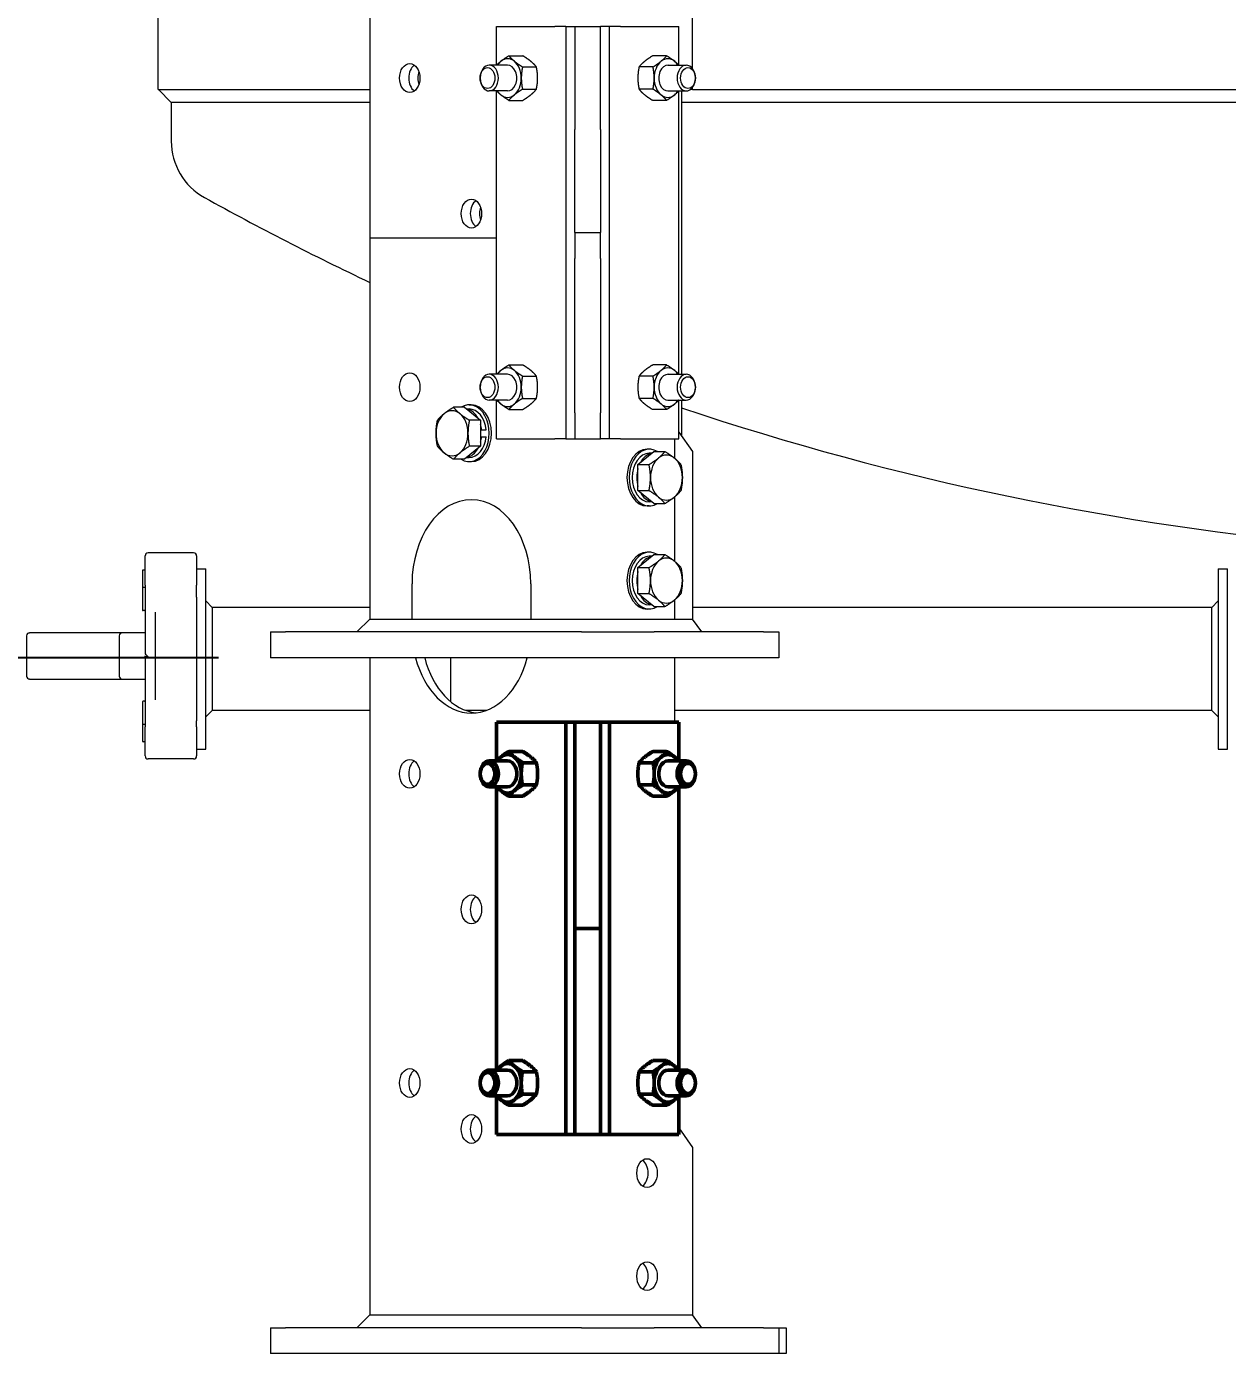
# Model space of a CAD drawing. Header units: inches. Extents: x 20 to 536, y 8 to 344.
# Drawn here: x 396.95 to 420.25, y 47.6 to 73.35 of the extents above; entities that cross this region are included whole.
import ezdxf

# ---------------------------------------------------------------- set-up
doc = ezdxf.new("R2010")
doc.units = ezdxf.units.IN
doc.header["$LTSCALE"] = 16
doc.header["$MEASUREMENT"] = 0
for name, color, linetype, lineweight in [('Dimension (ANSI)', 7, 'Continuous', 25), ('Symbol (ANSI)', 7, 'Continuous', 25), ('Visible (ANSI)', 7, 'Continuous', 50)]:
    doc.layers.add(name, color=color, linetype=linetype, lineweight=lineweight)
doc.styles.add('Standard D-E', font='arial.ttf')
doc.dimstyles.new('in [mm] D-E NeptuneBenson', dxfattribs={"dimscale": 16, "dimtxt": 0.15, "dimasz": 0.098425, "dimexe": 0.125, "dimexo": 0.063, "dimgap": 0.031496, "dimtad": 0, "dimtih": 1, "dimtoh": 1, "dimdec": 4, "dimrnd": 1e-08, "dimzin": 3, "dimdsep": 46, "dimlunit": 5, "dimtxsty": 'Standard D-E', "dimcen": 0.09, "dimdle": 0.393701, "dimclrd": 256, "dimclre": 256, "dimclrt": 256, "dimadec": 1, "dimazin": 1, "dimtfac": 1, "dimtofl": 0, "dimtmove": 0, "dimatfit": 3, "dimfxl": 1, "dimfrac": 1, "dimtolj": 1, "dimtzin": 4, "dimlwd": -1, "dimlwe": -1, "dimarcsym": 0})
doc.dimstyles.new('in [mm] D-E NeptuneBenson$7', dxfattribs={"dimscale": 16, "dimtxt": 0.15, "dimasz": 0.098425, "dimexe": 0.125, "dimexo": 0.063, "dimgap": 0.031496, "dimtad": 0, "dimtih": 1, "dimtoh": 1, "dimdec": 4, "dimrnd": 1e-08, "dimzin": 3, "dimdsep": 46, "dimlunit": 5, "dimtxsty": 'Standard D-E', "dimcen": 0.09, "dimdle": 0.393701, "dimclrd": 256, "dimclre": 256, "dimclrt": 256, "dimadec": 1, "dimazin": 1, "dimtfac": 1, "dimtofl": 0, "dimtmove": 0, "dimatfit": 3, "dimfxl": 1, "dimfrac": 1, "dimtolj": 1, "dimtzin": 4, "dimlwd": -1, "dimlwe": -1, "dimarcsym": 0})

# ---------------------------------------------------------------- blocks, each defined once
blk = doc.blocks.new('*D27')
at = {"layer": 'Defpoints', "color": 0, "transparency": 16777216}
for p in [(360.176, 158.01), (426.681, 158.01), (401.679, 61.1)]:
    blk.add_point(p, dxfattribs=at)
at = {"layer": 'Dimension (ANSI)', "transparency": 16777216}
for p, q in [((425.673, 158.01), (358.176, 158.01)), ((360.176, 156.436), (360.176, 124.588)), ((360.176, 62.675), (360.176, 107.179)), ((400.671, 61.1), (358.176, 61.1))]:
    blk.add_line(p, q, dxfattribs=at)
for points in [[(359.914, 156.436), (360.439, 156.436), (360.176, 158.01)], [(359.914, 62.675), (360.439, 62.675), (360.176, 61.1)]]:
    blk.add_solid(points, dxfattribs=at)
at = {"layer": 'Dimension (ANSI)', "transparency": 16777216, "char_height": 2.4, "attachment_point": 5, "style": 'Standard D-E'}
for s, insert in [('\\A1; \\fArial|b0|i0;\\H2.4000;96{\\H1x;\\S15#16;} in', (360.176, 118.859)), ('\\A1;[2461.5 mm]{\\P\\fArial|b0|i0;\\H2.4000;SHIPPING HEIGHT\\P\\fArial|b0|i0;\\H2.4000;REF.}', (360.176, 110.155))]:
    blk.add_mtext(s, dxfattribs=dict(at, insert=insert))

msp = doc.modelspace()

# ---------------------------------------------------------------- linework, layer by layer
at = {"layer": 'Visible (ANSI)', "linetype": 'Continuous', "lineweight": 18}
for p, q in [((403.60804, 82.75031), (403.60804, 61.85031)), ((409.86726, 72.53375), (409.86726, 82.75031)), ((399.50362, 72.12531), (399.50362, 73.97752)), ((406.06822, 73.35031), (407.19959, 73.35031)), ((406.06822, 72.60031), (406.06822, 73.35031)), ((407.41227, 73.35031), (407.19959, 73.35031)), ((407.41227, 73.35031), (407.58598, 73.35031)), ((407.41227, 73.35031), (407.41227, 65.35031)), ((407.58598, 73.35031), (408.08598, 73.35031)), ((407.58598, 73.35031), (407.58598, 71.35031)), ((408.08598, 71.35031), (408.08598, 73.35031)), ((408.2597, 73.35031), (408.08598, 73.35031)), ((408.47238, 73.35031), (408.2597, 73.35031)), ((408.2597, 65.35031), (408.2597, 73.35031)), ((408.47238, 73.35031), (409.60375, 73.35031)), ((409.60375, 72.60031), (409.60375, 73.35031)), ((406.30545, 72.78332), (406.57486, 72.78332)), ((409.36652, 72.78332), (409.0971, 72.78332)), ((406.28182, 72.60031), (405.92481, 72.60031)), ((406.57061, 72.56682), (406.84003, 72.56682)), ((409.10136, 72.56682), (408.83194, 72.56682)), ((409.39015, 72.60031), (409.74716, 72.60031)), ((399.50362, 72.12531), (403.60804, 72.12531)), ((399.75564, 71.87531), (399.50564, 72.12531)), ((405.74805, 72.35426), (405.74807, 72.35518)), ((405.74805, 72.34636), (405.74807, 72.34545)), ((406.57061, 72.13381), (406.84003, 72.13381)), ((409.10136, 72.13381), (408.83194, 72.13381)), ((409.86726, 72.12531), (409.82421, 72.12531)), ((409.86726, 72.12531), (409.86726, 72.16687)), ((409.86726, 72.12531), (427.25564, 72.12531)), ((409.92391, 72.35426), (409.9239, 72.35518)), ((409.92391, 72.34636), (409.9239, 72.34545)), ((399.75564, 71.87531), (399.75564, 71.12505)), ((403.60804, 71.87531), (399.75564, 71.87531)), ((406.28182, 72.10031), (405.92481, 72.10031)), ((406.06822, 66.60031), (406.06822, 72.10031)), ((406.30545, 71.9173), (406.57486, 71.9173)), ((409.36652, 71.9173), (409.0971, 71.9173)), ((409.39015, 72.10031), (409.74716, 72.10031)), ((409.60375, 66.60031), (409.60375, 72.10031)), ((409.65633, 72.10031), (409.65633, 66.60031)), ((427.25564, 71.87531), (409.65633, 71.87531)), ((407.58598, 69.85031), (407.58598, 71.35031)), ((408.08598, 71.35031), (408.08598, 69.85031)), ((407.58598, 69.35031), (407.58598, 69.85031)), ((408.08598, 69.85031), (408.08598, 69.35031)), ((407.58598, 69.35031), (408.08598, 69.35031)), ((407.58598, 69.35031), (407.58598, 68.85031)), ((408.08598, 68.85031), (408.08598, 69.35031)), ((403.60804, 69.24631), (403.81013, 69.24631)), ((403.60804, 69.24631), (403.60804, 61.85031)), ((403.81013, 69.24631), (406.06822, 69.24631)), ((407.58598, 65.85031), (407.58598, 68.85031)), ((408.08598, 68.85031), (408.08598, 65.85031)), ((406.30545, 66.78332), (406.57486, 66.78332)), ((409.36652, 66.78332), (409.0971, 66.78332)), ((406.28182, 66.60031), (405.92481, 66.60031)), ((406.57061, 66.56682), (406.84003, 66.56682)), ((409.10136, 66.56682), (408.83194, 66.56682)), ((409.39015, 66.60031), (409.74716, 66.60031)), ((405.74805, 66.35426), (405.74807, 66.35518)), ((405.74805, 66.34636), (405.74807, 66.34545)), ((409.92391, 66.35426), (409.9239, 66.35518)), ((409.92391, 66.34636), (409.9239, 66.34545)), ((405.44618, 65.96149), (405.23074, 65.96149)), ((405.44618, 65.96149), (405.75553, 65.7089)), ((405.53456, 66.00749), (405.57911, 66.00749)), ((406.28182, 66.10031), (405.92481, 66.10031)), ((406.06822, 65.35031), (406.06822, 66.10031)), ((406.57061, 66.13381), (406.84003, 66.13381)), ((409.10136, 66.13381), (408.83194, 66.13381)), ((409.39015, 66.10031), (409.74716, 66.10031)), ((409.60375, 65.35031), (409.60375, 66.10031)), ((409.65633, 66.10031), (409.65633, 65.40266)), ((405.48761, 65.92766), (405.53456, 65.92766)), ((405.75553, 65.7089), (405.5401, 65.7089)), ((405.75553, 65.7089), (405.75553, 65.20372)), ((406.30545, 65.9173), (406.57486, 65.9173)), ((407.58598, 65.85031), (407.58598, 65.35031)), ((408.08598, 65.35031), (408.08598, 65.85031)), ((409.36652, 65.9173), (409.0971, 65.9173)), ((405.776, 65.52411), (405.75553, 65.52411)), ((405.776, 65.52411), (405.86439, 65.52411)), ((409.60375, 65.47702), (409.87012, 65.10031)), ((405.75553, 65.20372), (405.44618, 64.95113)), ((405.75553, 65.20372), (405.5401, 65.20372)), ((405.75553, 65.38851), (405.776, 65.38851)), ((405.776, 65.38851), (405.86439, 65.38851)), ((406.06822, 65.35031), (407.19959, 65.35031)), ((407.41227, 65.35031), (407.19959, 65.35031)), ((407.41227, 65.35031), (407.58598, 65.35031)), ((407.58598, 65.35031), (408.08598, 65.35031)), ((408.2597, 65.35031), (408.08598, 65.35031)), ((408.47238, 65.35031), (408.2597, 65.35031)), ((408.47238, 65.35031), (409.60375, 65.35031)), ((409.51657, 65.35031), (409.51657, 64.97548)), ((405.44618, 64.95113), (405.23074, 64.95113)), ((405.48761, 64.98496), (405.53456, 64.98496)), ((405.53456, 64.90513), (405.57911, 64.90513)), ((408.80981, 64.8489), (409.11917, 65.10149)), ((409.03078, 65.14749), (408.98624, 65.14749)), ((409.07773, 65.06766), (409.03078, 65.06766)), ((409.11917, 65.10149), (409.33461, 65.10149)), ((409.87012, 65.10031), (409.87012, 61.85031)), ((408.80981, 64.34372), (408.80981, 64.8489)), ((408.80981, 64.8489), (409.02525, 64.8489)), ((409.11917, 64.09113), (408.80981, 64.34372)), ((408.80981, 64.34372), (409.02525, 64.34372)), ((409.51657, 64.21714), (409.51657, 62.97548)), ((409.03078, 64.04513), (408.98624, 64.04513)), ((409.07773, 64.12496), (409.03078, 64.12496)), ((409.11917, 64.09113), (409.33461, 64.09113)), ((400.18777, 63.13428), (399.30777, 63.13428)), ((408.80981, 62.8489), (409.11917, 63.10149)), ((409.03078, 63.14749), (408.98624, 63.14749)), ((409.11917, 63.10149), (409.33461, 63.10149)), ((399.24777, 62.55671), (399.24777, 63.07428)), ((400.24777, 63.07428), (400.24777, 62.55671)), ((408.80981, 62.34372), (408.80981, 62.8489)), ((408.80981, 62.8489), (409.02525, 62.8489)), ((409.07773, 63.06766), (409.03078, 63.06766)), ((399.19777, 62.7908), (399.19777, 62.4768)), ((399.23777, 62.8008), (399.20777, 62.8008)), ((400.24777, 62.82669), (400.42707, 62.82669)), ((400.42707, 59.32669), (400.42707, 62.82669)), ((420.06847, 62.82669), (420.06847, 59.32669)), ((420.06847, 62.82669), (420.24777, 62.82669)), ((420.24777, 59.32669), (420.24777, 62.82669)), ((399.19777, 62.4768), (399.19777, 62.47215)), ((399.19777, 62.47215), (399.19777, 62.18892)), ((399.20777, 62.4668), (399.23777, 62.4668)), ((399.24777, 62.50905), (399.24777, 62.55671)), ((399.24777, 62.50905), (399.24777, 61.18478)), ((400.24777, 62.55671), (400.24777, 62.50905)), ((400.24777, 62.27688), (400.24777, 62.50905)), ((404.42652, 61.85031), (404.42652, 62.53631)), ((406.73169, 62.53631), (406.73169, 61.85031)), ((409.11917, 62.09113), (408.80981, 62.34372)), ((408.80981, 62.34372), (409.02525, 62.34372)), ((399.19777, 62.18892), (399.19777, 62.17357)), ((399.19777, 62.17357), (399.19777, 62.02434)), ((400.24777, 62.27688), (400.24777, 59.8765)), ((400.55207, 62.07669), (400.42707, 62.20169)), ((403.60804, 62.07669), (400.55207, 62.07669)), ((400.55207, 62.07669), (400.55207, 61.76218)), ((409.07773, 62.12496), (409.03078, 62.12496)), ((409.11917, 62.09113), (409.33461, 62.09113)), ((409.51657, 62.21714), (409.51657, 61.85031)), ((419.94347, 62.07669), (409.87012, 62.07669)), ((419.94347, 62.07669), (420.06847, 62.20169)), ((419.94347, 61.76218), (419.94347, 62.07669)), ((399.23777, 62.01434), (399.20777, 62.01434)), ((399.44777, 60.2831), (399.44777, 61.98546)), ((403.60804, 61.85031), (403.35804, 61.60031)), ((403.60804, 61.85031), (403.81013, 61.85031)), ((403.81013, 61.85031), (407.34808, 61.85031)), ((407.34808, 61.85031), (408.32389, 61.85031)), ((408.32389, 61.85031), (409.87012, 61.85031)), ((409.03078, 62.04513), (408.98624, 62.04513)), ((410.0469, 61.60031), (409.87012, 61.85031)), ((397.00777, 61.58428), (397.01203, 61.58428)), ((398.79565, 61.58428), (397.01203, 61.58428)), ((398.80777, 61.58428), (398.79565, 61.58428)), ((398.80777, 61.58428), (398.81138, 61.58428)), ((399.24777, 61.58428), (398.81138, 61.58428)), ((400.55207, 61.76218), (400.55207, 60.07669)), ((401.67876, 61.60031), (401.97165, 61.60031)), ((401.67876, 61.60031), (401.67876, 61.10031)), ((407.71336, 61.60031), (401.97165, 61.60031)), ((407.71336, 61.60031), (409.12758, 61.60031)), ((411.2489, 61.60031), (409.12758, 61.60031)), ((411.2489, 61.60031), (411.54179, 61.60031)), ((411.54179, 61.60031), (411.54179, 61.10031)), ((419.94347, 60.07669), (419.94347, 61.76218)), ((396.94777, 61.52428), (396.94777, 60.74428)), ((398.74777, 61.52428), (398.74777, 60.74428)), ((399.24777, 61.08378), (399.24777, 59.75951)), ((399.2703, 61.15705), (399.25255, 61.17481)), ((399.30777, 61.11959), (399.2703, 61.15705)), ((399.27597, 61.11959), (399.30777, 61.11959)), ((401.97165, 61.10031), (401.67876, 61.10031)), ((407.71336, 61.10031), (401.97165, 61.10031)), ((403.60804, 61.10031), (403.60804, 48.34631)), ((405.17959, 60.24469), (405.17959, 61.10031)), ((409.12758, 61.10031), (407.71336, 61.10031)), ((411.2489, 61.10031), (409.12758, 61.10031)), ((409.51657, 61.10031), (409.51657, 59.84631)), ((411.54179, 61.10031), (411.2489, 61.10031)), ((397.01203, 60.68428), (397.00777, 60.68428)), ((397.01203, 60.68428), (398.79565, 60.68428)), ((398.79565, 60.68428), (398.80777, 60.68428)), ((398.81138, 60.68428), (398.80777, 60.68428)), ((398.81138, 60.68428), (399.24777, 60.68428)), ((399.19777, 60.24422), (399.19777, 60.09499)), ((399.19777, 60.09499), (399.19777, 60.07964)), ((399.19777, 60.07964), (399.19777, 59.79641)), ((399.23777, 60.25422), (399.20777, 60.25422)), ((400.55207, 60.07669), (400.42707, 59.95169)), ((403.60804, 60.07669), (400.55207, 60.07669)), ((405.86344, 60.07669), (405.47155, 60.07669)), ((419.94347, 60.07669), (409.51657, 60.07669)), ((419.94347, 60.07669), (420.06847, 59.95169)), ((399.19777, 59.79641), (399.19777, 59.79176)), ((399.19777, 59.79176), (399.19777, 59.47776)), ((399.23777, 59.80176), (399.20777, 59.80176)), ((399.24777, 59.71185), (399.24777, 59.75951)), ((400.24777, 59.75951), (400.24777, 59.8765)), ((400.24777, 59.75951), (400.24777, 59.71185)), ((399.24777, 59.19428), (399.24777, 59.71185)), ((400.24777, 59.71185), (400.24777, 59.19428)), ((399.23777, 59.46776), (399.20777, 59.46776)), ((400.24777, 59.32669), (400.42707, 59.32669)), ((420.06847, 59.32669), (420.24777, 59.32669)), ((400.18777, 59.13428), (399.30777, 59.13428)), ((409.60375, 51.97302), (409.87012, 51.59631)), ((409.87012, 51.59631), (409.87012, 48.34631)), ((403.60804, 48.34631), (403.35804, 48.09631)), ((403.60804, 48.34631), (403.81013, 48.34631)), ((403.81013, 48.34631), (407.34808, 48.34631)), ((407.34808, 48.34631), (408.32389, 48.34631)), ((408.32389, 48.34631), (409.87012, 48.34631)), ((410.0469, 48.09631), (409.87012, 48.34631)), ((401.67876, 48.09631), (401.97165, 48.09631)), ((401.67876, 48.09631), (401.67876, 47.59631)), ((407.71336, 48.09631), (401.97165, 48.09631)), ((407.71336, 48.09631), (409.12758, 48.09631)), ((411.2489, 48.09631), (409.12758, 48.09631)), ((411.2489, 48.09631), (411.54179, 48.09631)), ((411.54179, 48.09631), (411.68562, 48.09631)), ((411.54179, 48.09631), (411.54179, 47.59631)), ((411.68562, 48.09631), (411.68562, 47.59631)), ((401.97165, 47.59631), (401.67876, 47.59631)), ((407.71336, 47.59631), (401.97165, 47.59631)), ((409.12758, 47.59631), (407.71336, 47.59631)), ((411.2489, 47.59631), (409.12758, 47.59631)), ((411.54179, 47.59631), (411.2489, 47.59631)), ((411.68562, 47.59631), (411.54179, 47.59631))]:
    msp.add_line(p, q, dxfattribs=at)
at = {"layer": 'Visible (ANSI)'}
for p, q in [((406.06822, 59.84631), (407.19959, 59.84631)), ((406.06822, 59.09631), (406.06822, 59.84631)), ((407.41227, 59.84631), (407.19959, 59.84631)), ((407.41227, 59.84631), (407.58598, 59.84631)), ((407.41227, 59.84631), (407.41227, 51.84631)), ((407.58598, 59.84631), (408.08598, 59.84631)), ((407.58598, 59.84631), (407.58598, 57.84631)), ((408.08598, 57.84631), (408.08598, 59.84631)), ((408.2597, 59.84631), (408.08598, 59.84631)), ((408.47238, 59.84631), (408.2597, 59.84631)), ((408.2597, 51.84631), (408.2597, 59.84631)), ((408.47238, 59.84631), (409.60375, 59.84631)), ((409.60375, 59.09631), (409.60375, 59.84631)), ((406.30545, 59.27932), (406.57486, 59.27932)), ((409.36652, 59.27932), (409.0971, 59.27932)), ((406.28182, 59.09631), (405.92481, 59.09631)), ((406.57061, 59.06282), (406.84003, 59.06282)), ((409.10136, 59.06282), (408.83194, 59.06282)), ((409.39015, 59.09631), (409.74716, 59.09631)), ((405.74805, 58.85026), (405.74807, 58.85118)), ((405.74805, 58.84236), (405.74807, 58.84145)), ((409.92391, 58.85026), (409.9239, 58.85118)), ((409.92391, 58.84236), (409.9239, 58.84145)), ((406.28182, 58.59631), (405.92481, 58.59631)), ((406.06822, 53.09631), (406.06822, 58.59631)), ((406.57061, 58.62981), (406.84003, 58.62981)), ((409.10136, 58.62981), (408.83194, 58.62981)), ((409.39015, 58.59631), (409.74716, 58.59631)), ((409.60375, 53.09631), (409.60375, 58.59631)), ((406.30545, 58.4133), (406.57486, 58.4133)), ((409.36652, 58.4133), (409.0971, 58.4133)), ((407.58598, 56.34631), (407.58598, 57.84631)), ((408.08598, 57.84631), (408.08598, 56.34631)), ((407.58598, 55.84631), (407.58598, 56.34631)), ((408.08598, 56.34631), (408.08598, 55.84631)), ((407.58598, 55.84631), (408.08598, 55.84631)), ((407.58598, 55.84631), (407.58598, 55.34631)), ((408.08598, 55.34631), (408.08598, 55.84631)), ((407.58598, 52.34631), (407.58598, 55.34631)), ((408.08598, 55.34631), (408.08598, 52.34631)), ((406.28182, 53.09631), (405.92481, 53.09631)), ((406.30545, 53.27932), (406.57486, 53.27932)), ((406.57061, 53.06282), (406.84003, 53.06282)), ((409.10136, 53.06282), (408.83194, 53.06282)), ((409.36652, 53.27932), (409.0971, 53.27932)), ((409.39015, 53.09631), (409.74716, 53.09631)), ((405.74805, 52.85026), (405.74807, 52.85118)), ((405.74805, 52.84236), (405.74807, 52.84145)), ((409.92391, 52.85026), (409.9239, 52.85118)), ((409.92391, 52.84236), (409.9239, 52.84145)), ((406.28182, 52.59631), (405.92481, 52.59631)), ((406.06822, 51.84631), (406.06822, 52.59631)), ((406.57061, 52.62981), (406.84003, 52.62981)), ((409.10136, 52.62981), (408.83194, 52.62981)), ((409.39015, 52.59631), (409.74716, 52.59631)), ((409.60375, 51.84631), (409.60375, 52.59631)), ((406.30545, 52.4133), (406.57486, 52.4133)), ((407.58598, 52.34631), (407.58598, 51.84631)), ((408.08598, 51.84631), (408.08598, 52.34631)), ((409.36652, 52.4133), (409.0971, 52.4133)), ((406.06822, 51.84631), (407.19959, 51.84631)), ((407.41227, 51.84631), (407.19959, 51.84631)), ((407.41227, 51.84631), (407.58598, 51.84631)), ((407.58598, 51.84631), (408.08598, 51.84631)), ((408.2597, 51.84631), (408.08598, 51.84631)), ((408.47238, 51.84631), (408.2597, 51.84631)), ((408.47238, 51.84631), (409.60375, 51.84631))]:
    msp.add_line(p, q, dxfattribs=at)
at = {"layer": 'Visible (ANSI)', "linetype": 'Continuous', "lineweight": 18}
for centre, radius, start, end in [((401.00364, 71.12505), 1.248, 180, 240.948825), ((427.25564, 118.38531), 55.31, 240.948825, 244.688033), ((427.25564, 118.38531), 55.31, 251.446254, 265.074304), ((399.30777, 63.07428), 0.06, 90, 180), ((400.18777, 63.07428), 0.06, 0, 90), ((399.20777, 62.7908), 0.01, 90, 180), ((399.23777, 62.8108), 0.01, 270, 0), ((399.20777, 62.4768), 0.01, 180, 270), ((399.23777, 62.4568), 0.01, 0, 90), ((399.20777, 62.02434), 0.01, 180, 270), ((399.23777, 62.00434), 0.01, 0, 90), ((397.00777, 61.52428), 0.06, 90, 180), ((398.80777, 61.52428), 0.06, 90, 180), ((397.00777, 60.74428), 0.06, 180, 270), ((398.80777, 60.74428), 0.06, 180, 270), ((399.20777, 60.24422), 0.01, 90, 180), ((399.23777, 60.26422), 0.01, 270, 0), ((399.20777, 59.79176), 0.01, 90, 180), ((399.23777, 59.81176), 0.01, 270, 0), ((399.20777, 59.47776), 0.01, 180, 270), ((399.23777, 59.45776), 0.01, 0, 90), ((399.30777, 59.19428), 0.06, 180, 270), ((400.18777, 59.19428), 0.06, 270, 0)]:
    msp.add_arc(centre, radius, start, end, dxfattribs=at)
for centre, major_axis in [((404.38289, 72.35031), (0, -0.28)), ((405.89144, 72.35031), (0, 0.20282)), ((409.78053, 72.35031), (0, -0.20282)), ((405.57911, 69.71931), (0, -0.28)), ((404.38289, 66.35031), (0, -0.28)), ((405.89144, 66.35031), (0, -0.20282)), ((409.78053, 66.35031), (0, -0.20282)), ((404.38289, 58.84631), (0, -0.28)), ((405.57911, 56.21531), (0, -0.28)), ((404.38289, 52.84631), (0, -0.28)), ((405.57911, 51.95231), (0, -0.28)), ((408.98624, 51.09631), (0, -0.28)), ((408.98624, 49.09631), (0, -0.28))]:
    msp.add_ellipse(centre, major_axis=major_axis, ratio=0.70710678, dxfattribs=at)
for centre, major_axis, ratio, start_param, end_param in [((406.28176, 72.35031), (0, -0.375), 0.70710678, 3.66519143, 3.98266132), ((406.28176, 72.35031), (0, 0.375), 0.70710678, 5.75958653, 6.80678408), ((406.28176, 72.35031), (0, 0.375), 0.70710678, 4.71238898, 5.75958653), ((409.3902, 72.35031), (0, -0.375), 0.70710678, 3.66519143, 4.71238898), ((409.3902, 72.35031), (0, 0.375), 0.70710678, 5.75958653, 6.80678408), ((409.3902, 72.35031), (0, 0.375), 0.70710678, 5.44211664, 5.75958653), ((404.55967, 72.35031), (0, -0.28), 0.70710678, 3.60436277, 5.82041519), ((404.73623, 72.35031), (0, -0.28), 0.70710678, 4.24407979, 5.18069817), ((405.92481, 72.35031), (0, -0.25), 0.70710678, 4.73185041, 10.97611285), ((406.28176, 72.35031), (0, -0.25014), 0.70710678, 6.25022773, 9.45773554), ((409.3902, 72.35031), (0, 0.25014), 0.70710678, 6.25022773, 9.45773554), ((409.74716, 72.35031), (0, 0.25), 0.70710678, 4.73185041, 10.97611285), ((406.28176, 72.35031), (0, 0.375), 0.70710678, 3.66519143, 4.71238898), ((409.3902, 72.35031), (0, -0.375), 0.70710678, 4.71238898, 5.75958653), ((406.28176, 72.35031), (0, -0.375), 0.70710678, 5.44211664, 5.75958653), ((406.28176, 72.35031), (0, -0.375), 0.70710678, 5.75958653, 6.80678408), ((409.3902, 72.35031), (0, -0.375), 0.70710678, 5.75958653, 6.80678408), ((409.3902, 72.35031), (0, 0.375), 0.70710678, 3.66519143, 3.98266132), ((405.75588, 69.71931), (0, 0.28), 0.70710678, 0.46277012, 2.67882254), ((405.75588, 69.71931), (0, -0.28), 0.70710678, 3.60436277, 5.82041519), ((405.93266, 69.71931), (0, -0.28), 0.70710678, 4.24524287, 5.17953509), ((406.28176, 66.35031), (0, 0.375), 0.70710678, 5.75958653, 6.80678408), ((409.3902, 66.35031), (0, 0.375), 0.70710678, 5.75958653, 6.80678408), ((405.92481, 66.35031), (0, -0.25), 0.70710678, 4.73185041, 10.97611285), ((406.28176, 66.35031), (0, -0.375), 0.70710678, 3.66519143, 3.98266132), ((406.28176, 66.35031), (0, -0.25014), 0.70710678, 6.25022773, 9.45773554), ((406.28176, 66.35031), (0, 0.375), 0.70710678, 4.71238898, 5.75958653), ((409.3902, 66.35031), (0, -0.375), 0.70710678, 3.66519143, 4.71238898), ((409.3902, 66.35031), (0, 0.25014), 0.70710678, 6.25022773, 9.45773554), ((409.3902, 66.35031), (0, 0.375), 0.70710678, 5.44211664, 5.75958653), ((409.74716, 66.35031), (0, 0.25), 0.70710678, 4.73185041, 10.97611285), ((406.28176, 66.35031), (0, 0.375), 0.70710678, 3.66519143, 4.71238898), ((409.3902, 66.35031), (0, -0.375), 0.70710678, 4.71238898, 5.75958653), ((405.53456, 65.45631), (0, -0.55118), 0.70710678, 5.8717395, 9.83622377), ((405.57911, 65.45631), (0, -0.55118), 0.70710678, 0, 3.14159265), ((406.28176, 66.35031), (0, -0.375), 0.70710678, 5.44211664, 5.75958653), ((406.28176, 66.35031), (0, -0.375), 0.70710678, 5.75958653, 6.80678408), ((409.3902, 66.35031), (0, -0.375), 0.70710678, 5.75958653, 6.80678408), ((409.3902, 66.35031), (0, 0.375), 0.70710678, 3.66519143, 3.98266132), ((405.20311, 65.45631), (0, -0.4375), 0.70710678, 3.66519143, 4.71238898), ((405.20311, 65.45631), (0, 0.4375), 0.70710678, 5.75958653, 6.80678408), ((405.20311, 65.45631), (0, 0.4375), 0.70710678, 4.71238898, 5.75958653), ((405.44618, 65.45631), (0, 0.47135), 0.70710678, 5.37828978, 6.14088328), ((405.53456, 65.45631), (0, 0.47135), 0.70710678, 4.8567332, 6.28318531), ((405.20311, 65.45631), (0, -0.4375), 0.70710678, 4.71238898, 5.75958653), ((405.20311, 65.45631), (0, 0.4375), 0.70710678, 3.66519143, 4.71238898), ((405.44618, 65.45631), (0, -0.47135), 0.70710678, 1.71514054, 1.95209308), ((405.44618, 65.45631), (0, -0.47135), 0.70710678, 0.14230203, 0.90489552), ((405.53456, 65.45631), (0, -0.47135), 0.70710678, 0, 1.42645211), ((405.44618, 65.45631), (0, -0.47135), 0.70710678, 1.18949958, 1.42645211), ((409.03078, 64.59631), (0, 0.55118), 0.70710678, 5.8717395, 9.83622377), ((405.20311, 65.45631), (0, -0.4375), 0.70710678, 5.75958653, 6.80678408), ((408.98624, 64.59631), (0, 0.55118), 0.70710678, 0, 3.14159265), ((409.03078, 64.59631), (0, 0.47135), 0.70710678, 0, 3.14159265), ((409.11917, 64.59631), (0, 0.47135), 0.70710678, 0.14230203, 0.90489552), ((409.36224, 64.59631), (0, -0.4375), 0.70710678, 3.66519143, 4.71238898), ((409.36224, 64.59631), (0, 0.4375), 0.70710678, 5.75958653, 6.80678408), ((409.36224, 64.59631), (0, 0.4375), 0.70710678, 4.71238898, 5.75958653), ((409.11917, 64.59631), (0, 0.47135), 0.70710678, 1.18949958, 1.95209308), ((409.36224, 64.59631), (0, -0.4375), 0.70710678, 4.71238898, 5.75958653), ((409.36224, 64.59631), (0, 0.4375), 0.70710678, 3.66519143, 4.71238898), ((405.57911, 62.53631), (0, 1.63), 0.70710678, 4.71238898, 7.85398163), ((409.11917, 64.59631), (0, -0.47135), 0.70710678, 5.37828978, 6.14088328), ((409.36224, 64.59631), (0, -0.4375), 0.70710678, 5.75958653, 6.80678408), ((408.98624, 62.59631), (0, 0.55118), 0.70710678, 0, 3.14159265), ((409.03078, 62.59631), (0, 0.55118), 0.70710678, 5.8717395, 9.83622377), ((409.03078, 62.59631), (0, 0.47135), 0.70710678, 0, 3.14159265), ((409.11917, 62.59631), (0, 0.47135), 0.70710678, 0.14230203, 0.90489552), ((409.36224, 62.59631), (0, -0.4375), 0.70710678, 3.66519143, 4.71238898), ((409.36224, 62.59631), (0, 0.4375), 0.70710678, 5.75958653, 6.80678408), ((409.36224, 62.59631), (0, 0.4375), 0.70710678, 4.71238898, 5.75958653), ((409.11917, 62.59631), (0, 0.47135), 0.70710678, 1.18949958, 1.95209308), ((409.36224, 62.59631), (0, -0.4375), 0.70710678, 4.71238898, 5.75958653), ((409.36224, 62.59631), (0, 0.4375), 0.70710678, 3.66519143, 4.71238898), ((409.11917, 62.59631), (0, -0.47135), 0.70710678, 5.37828978, 6.14088328), ((409.36224, 62.59631), (0, -0.4375), 0.70710678, 5.75958653, 6.80678408), ((399.30777, 61.18478), (-0.06, 0), 0.425, 0, 0.40187065), ((399.30777, 61.08378), (0.06, 0), 0.425, 2.54089812, 3.14159265), ((405.57911, 61.65631), (0, -1.63), 0.70710678, 5.06048038, 7.50589024), ((405.75588, 61.65631), (0, -1.63), 0.70710678, 5.06048038, 6.20642283), ((404.55967, 58.84631), (0, -0.28), 0.70710678, 3.60436277, 5.82041519), ((405.75588, 56.21531), (0, -0.28), 0.70710678, 3.60436277, 5.82041519), ((404.55967, 52.84631), (0, -0.28), 0.70710678, 3.60436277, 5.82041519), ((405.75588, 51.95231), (0, -0.28), 0.70710678, 3.60436277, 5.82041519), ((408.80946, 51.09631), (0, 0.28), 0.70710678, 3.60436277, 5.82041519), ((408.80946, 49.09631), (0, 0.28), 0.70710678, 3.60436277, 5.82041519)]:
    msp.add_ellipse(centre, major_axis=major_axis, ratio=ratio, start_param=start_param, end_param=end_param, dxfattribs=at)
at = {"layer": 'Visible (ANSI)'}
for centre, major_axis, start_param, end_param in [((406.28176, 58.84631), (0, 0.375), 5.75958653, 6.80678408), ((409.3902, 58.84631), (0, 0.375), 5.75958653, 6.80678408), ((405.92481, 58.84631), (0, -0.25), 4.73185041, 10.97611285), ((406.28176, 58.84631), (0, -0.375), 3.66519143, 3.98266132), ((406.28176, 58.84631), (0, -0.25014), 6.25022773, 9.45773554), ((406.28176, 58.84631), (0, 0.375), 4.71238898, 5.75958653), ((409.3902, 58.84631), (0, -0.375), 3.66519143, 4.71238898), ((409.3902, 58.84631), (0, 0.25014), 6.25022773, 9.45773554), ((409.3902, 58.84631), (0, 0.375), 5.44211664, 5.75958653), ((409.74716, 58.84631), (0, 0.25), 4.73185041, 10.97611285), ((406.28176, 58.84631), (0, 0.375), 3.66519143, 4.71238898), ((409.3902, 58.84631), (0, -0.375), 4.71238898, 5.75958653), ((406.28176, 58.84631), (0, -0.375), 5.44211664, 5.75958653), ((406.28176, 58.84631), (0, -0.375), 5.75958653, 6.80678408), ((409.3902, 58.84631), (0, -0.375), 5.75958653, 6.80678408), ((409.3902, 58.84631), (0, 0.375), 3.66519143, 3.98266132), ((405.92481, 52.84631), (0, -0.25), 4.73185041, 10.97611285), ((406.28176, 52.84631), (0, -0.375), 3.66519143, 3.98266132), ((406.28176, 52.84631), (0, 0.375), 5.75958653, 6.80678408), ((406.28176, 52.84631), (0, -0.25014), 6.25022773, 9.45773554), ((406.28176, 52.84631), (0, 0.375), 4.71238898, 5.75958653), ((409.3902, 52.84631), (0, -0.375), 3.66519143, 4.71238898), ((409.3902, 52.84631), (0, 0.25014), 6.25022773, 9.45773554), ((409.3902, 52.84631), (0, 0.375), 5.75958653, 6.80678408), ((409.3902, 52.84631), (0, 0.375), 5.44211664, 5.75958653), ((409.74716, 52.84631), (0, 0.25), 4.73185041, 10.97611285), ((406.28176, 52.84631), (0, 0.375), 3.66519143, 4.71238898), ((409.3902, 52.84631), (0, -0.375), 4.71238898, 5.75958653), ((406.28176, 52.84631), (0, -0.375), 5.44211664, 5.75958653), ((409.3902, 52.84631), (0, 0.375), 3.66519143, 3.98266132), ((406.28176, 52.84631), (0, -0.375), 5.75958653, 6.80678408), ((409.3902, 52.84631), (0, -0.375), 5.75958653, 6.80678408)]:
    msp.add_ellipse(centre, major_axis=major_axis, ratio=0.70710678, start_param=start_param, end_param=end_param, dxfattribs=at)
for centre, major_axis in [((405.89144, 58.84631), (0, 0.20282)), ((409.78053, 58.84631), (0, -0.20282)), ((405.89144, 52.84631), (0, -0.20282)), ((409.78053, 52.84631), (0, -0.20282))]:
    msp.add_ellipse(centre, major_axis=major_axis, ratio=0.70710678, dxfattribs=at)
at = {"layer": 'Visible (ANSI)', "linetype": 'Continuous', "lineweight": 18}
for points, weights in [([(406.06934, 72.60031), (406.10509, 72.63907), (406.14918, 72.67507)], [1.01566285889, 1.02690849784, 1]), ([(406.14918, 72.67507), (406.21071, 72.72531), (406.30545, 72.78332)], [1, 1.0379548493, 1]), ([(406.30545, 72.78332), (406.35281, 72.72531), (406.41434, 72.67507)], [1, 1.0379548493, 1]), ([(406.41434, 72.67507), (406.47588, 72.62483), (406.57061, 72.56682)], [1, 1.0379548493, 1]), ([(406.73113, 72.67507), (406.6696, 72.72531), (406.57486, 72.78332)], [1, 1.0379548493, 1]), ([(406.84003, 72.56682), (406.79266, 72.62483), (406.73113, 72.67507)], [1, 1.0379548493, 1]), ([(408.94084, 72.67507), (408.87931, 72.62483), (408.83194, 72.56682)], [1, 1.0379548493, 1]), ([(409.0971, 72.78332), (409.00237, 72.72531), (408.94084, 72.67507)], [1, 1.0379548493, 1]), ([(409.10136, 72.56682), (409.19609, 72.62483), (409.25762, 72.67507)], [1, 1.0379548493, 1]), ([(409.25762, 72.67507), (409.31915, 72.72531), (409.36652, 72.78332)], [1, 1.0379548493, 1]), ([(409.36652, 72.78332), (409.46125, 72.72531), (409.52279, 72.67507)], [1, 1.0379548493, 1]), ([(409.52279, 72.67507), (409.56688, 72.63907), (409.60263, 72.60031)], [1, 1.02690849784, 1.01566285889]), ([(406.57061, 72.56682), (406.54693, 72.45079), (406.54693, 72.35031)], [1, 1.0379548493, 1]), ([(406.86371, 72.35031), (406.86371, 72.45079), (406.84003, 72.56682)], [1, 1.0379548493, 1]), ([(408.83194, 72.56682), (408.80825, 72.45079), (408.80825, 72.35031)], [1, 1.0379548493, 1]), ([(409.12504, 72.35031), (409.12504, 72.45079), (409.10136, 72.56682)], [1, 1.0379548493, 1]), ([(406.57061, 72.13381), (406.47588, 72.07579), (406.41434, 72.02555)], [1, 1.0379548493, 1]), ([(406.54693, 72.35031), (406.54693, 72.24983), (406.57061, 72.13381)], [1, 1.0379548493, 1]), ([(406.73113, 72.02555), (406.79266, 72.07579), (406.84003, 72.13381)], [1, 1.0379548493, 1]), ([(406.84003, 72.13381), (406.86371, 72.24983), (406.86371, 72.35031)], [1, 1.0379548493, 1]), ([(408.80825, 72.35031), (408.80825, 72.24983), (408.83194, 72.13381)], [1, 1.0379548493, 1]), ([(408.83194, 72.13381), (408.87931, 72.07579), (408.94084, 72.02555)], [1, 1.0379548493, 1]), ([(409.10136, 72.13381), (409.12504, 72.24983), (409.12504, 72.35031)], [1, 1.0379548493, 1]), ([(409.25762, 72.02555), (409.19609, 72.07579), (409.10136, 72.13381)], [1, 1.0379548493, 1]), ([(406.14918, 72.02555), (406.10509, 72.06155), (406.06934, 72.10031)], [1, 1.02690849784, 1.01566285889]), ([(406.30545, 71.9173), (406.21071, 71.97531), (406.14918, 72.02555)], [1, 1.0379548493, 1]), ([(406.41434, 72.02555), (406.35281, 71.97531), (406.30545, 71.9173)], [1, 1.0379548493, 1]), ([(406.57486, 71.9173), (406.6696, 71.97531), (406.73113, 72.02555)], [1, 1.0379548493, 1]), ([(408.94084, 72.02555), (409.00237, 71.97531), (409.0971, 71.9173)], [1, 1.0379548493, 1]), ([(409.36652, 71.9173), (409.31915, 71.97531), (409.25762, 72.02555)], [1, 1.0379548493, 1]), ([(409.52279, 72.02555), (409.46125, 71.97531), (409.36652, 71.9173)], [1, 1.0379548493, 1]), ([(409.60263, 72.10031), (409.56688, 72.06155), (409.52279, 72.02555)], [1.01566285889, 1.02690849784, 1]), ([(406.14918, 66.67507), (406.21071, 66.72531), (406.30545, 66.78332)], [1, 1.0379548493, 1]), ([(406.30545, 66.78332), (406.35281, 66.72531), (406.41434, 66.67507)], [1, 1.0379548493, 1]), ([(406.73113, 66.67507), (406.6696, 66.72531), (406.57486, 66.78332)], [1, 1.0379548493, 1]), ([(409.0971, 66.78332), (409.00237, 66.72531), (408.94084, 66.67507)], [1, 1.0379548493, 1]), ([(409.25762, 66.67507), (409.31915, 66.72531), (409.36652, 66.78332)], [1, 1.0379548493, 1]), ([(409.36652, 66.78332), (409.46125, 66.72531), (409.52279, 66.67507)], [1, 1.0379548493, 1]), ([(406.06934, 66.60031), (406.10509, 66.63907), (406.14918, 66.67507)], [1.01566285889, 1.02690849784, 1]), ([(406.41434, 66.67507), (406.47588, 66.62483), (406.57061, 66.56682)], [1, 1.0379548493, 1]), ([(406.57061, 66.56682), (406.54693, 66.45079), (406.54693, 66.35031)], [1, 1.0379548493, 1]), ([(406.84003, 66.56682), (406.79266, 66.62483), (406.73113, 66.67507)], [1, 1.0379548493, 1]), ([(406.86371, 66.35031), (406.86371, 66.45079), (406.84003, 66.56682)], [1, 1.0379548493, 1]), ([(408.83194, 66.56682), (408.80825, 66.45079), (408.80825, 66.35031)], [1, 1.0379548493, 1]), ([(408.94084, 66.67507), (408.87931, 66.62483), (408.83194, 66.56682)], [1, 1.0379548493, 1]), ([(409.10136, 66.56682), (409.19609, 66.62483), (409.25762, 66.67507)], [1, 1.0379548493, 1]), ([(409.12504, 66.35031), (409.12504, 66.45079), (409.10136, 66.56682)], [1, 1.0379548493, 1]), ([(409.52279, 66.67507), (409.56688, 66.63907), (409.60263, 66.60031)], [1, 1.02690849784, 1.01566285889]), ([(406.54693, 66.35031), (406.54693, 66.24983), (406.57061, 66.13381)], [1, 1.0379548493, 1]), ([(406.84003, 66.13381), (406.86371, 66.24983), (406.86371, 66.35031)], [1, 1.0379548493, 1]), ([(408.80825, 66.35031), (408.80825, 66.24983), (408.83194, 66.13381)], [1, 1.0379548493, 1]), ([(409.10136, 66.13381), (409.12504, 66.24983), (409.12504, 66.35031)], [1, 1.0379548493, 1]), ([(405.04843, 65.8352), (405.12021, 65.89381), (405.23074, 65.96149)], [1, 1.04314139574, 1.01001874936]), ([(405.23074, 65.96149), (405.286, 65.89381), (405.35779, 65.8352)], [1.01001874936, 1.04314139574, 1]), ([(406.14918, 66.02555), (406.10509, 66.06155), (406.06934, 66.10031)], [1, 1.02690849784, 1.01566285889]), ([(406.30545, 65.9173), (406.21071, 65.97531), (406.14918, 66.02555)], [1, 1.0379548493, 1]), ([(406.41434, 66.02555), (406.35281, 65.97531), (406.30545, 65.9173)], [1, 1.0379548493, 1]), ([(406.57061, 66.13381), (406.47588, 66.07579), (406.41434, 66.02555)], [1, 1.0379548493, 1]), ([(406.57486, 65.9173), (406.6696, 65.97531), (406.73113, 66.02555)], [1, 1.0379548493, 1]), ([(406.73113, 66.02555), (406.79266, 66.07579), (406.84003, 66.13381)], [1, 1.0379548493, 1]), ([(408.83194, 66.13381), (408.87931, 66.07579), (408.94084, 66.02555)], [1, 1.0379548493, 1]), ([(408.94084, 66.02555), (409.00237, 65.97531), (409.0971, 65.9173)], [1, 1.0379548493, 1]), ([(409.25762, 66.02555), (409.19609, 66.07579), (409.10136, 66.13381)], [1, 1.0379548493, 1]), ([(409.36652, 65.9173), (409.31915, 65.97531), (409.25762, 66.02555)], [1, 1.0379548493, 1]), ([(409.52279, 66.02555), (409.46125, 65.97531), (409.36652, 65.9173)], [1, 1.0379548493, 1]), ([(409.60263, 66.10031), (409.56688, 66.06155), (409.52279, 66.02555)], [1.01566285889, 1.02690849784, 1]), ([(404.89375, 65.45631), (404.89375, 65.57354), (404.92138, 65.7089)], [1, 1.04314139574, 1.01001874936]), ([(404.92138, 65.7089), (404.97664, 65.77658), (405.04843, 65.8352)], [1.01001874936, 1.04314139574, 1]), ([(405.35779, 65.8352), (405.42957, 65.77658), (405.5401, 65.7089)], [1, 1.04314139574, 1.01001874936]), ([(405.5401, 65.7089), (405.51247, 65.57354), (405.51247, 65.45631)], [1.01001874936, 1.04314139574, 1]), ([(404.92138, 65.20372), (404.89375, 65.33908), (404.89375, 65.45631)], [1.01001874936, 1.04314139574, 1]), ([(405.51247, 65.45631), (405.51247, 65.33908), (405.5401, 65.20372)], [1, 1.04314139574, 1.01001874936]), ([(405.04843, 65.07743), (404.97664, 65.13604), (404.92138, 65.20372)], [1, 1.04314139574, 1.01001874936]), ([(405.5401, 65.20372), (405.42957, 65.13604), (405.35779, 65.07743)], [1.01001874936, 1.04314139574, 1]), ([(405.23074, 64.95113), (405.12021, 65.01881), (405.04843, 65.07743)], [1.01001874936, 1.04314139574, 1]), ([(405.35779, 65.07743), (405.286, 65.01881), (405.23074, 64.95113)], [1, 1.04314139574, 1.01001874936]), ([(409.02525, 64.8489), (409.13577, 64.91658), (409.20756, 64.9752)], [1.01001874936, 1.04314139574, 1]), ([(409.20756, 64.9752), (409.27934, 65.03381), (409.33461, 65.10149)], [1, 1.04314139574, 1.01001874936]), ([(409.33461, 65.10149), (409.44513, 65.03381), (409.51692, 64.9752)], [1.01001874936, 1.04314139574, 1]), ([(409.51692, 64.9752), (409.5887, 64.91658), (409.64396, 64.8489)], [1, 1.04314139574, 1.01001874936]), ([(409.05288, 64.59631), (409.05288, 64.71354), (409.02525, 64.8489)], [1, 1.04314139574, 1.01001874936]), ([(409.64396, 64.8489), (409.6716, 64.71354), (409.6716, 64.59631)], [1.01001874936, 1.04314139574, 1]), ([(409.02525, 64.34372), (409.05288, 64.47908), (409.05288, 64.59631)], [1.01001874936, 1.04314139574, 1]), ([(409.6716, 64.59631), (409.6716, 64.47908), (409.64396, 64.34372)], [1, 1.04314139574, 1.01001874936]), ([(409.20756, 64.21743), (409.13577, 64.27604), (409.02525, 64.34372)], [1, 1.04314139574, 1.01001874936]), ([(409.33461, 64.09113), (409.27934, 64.15881), (409.20756, 64.21743)], [1.01001874936, 1.04314139574, 1]), ([(409.51692, 64.21743), (409.44513, 64.15881), (409.33461, 64.09113)], [1, 1.04314139574, 1.01001874936]), ([(409.64396, 64.34372), (409.5887, 64.27604), (409.51692, 64.21743)], [1.01001874936, 1.04314139574, 1]), ([(409.20756, 62.9752), (409.27934, 63.03381), (409.33461, 63.10149)], [1, 1.04314139574, 1.01001874936]), ([(409.33461, 63.10149), (409.44513, 63.03381), (409.51692, 62.9752)], [1.01001874936, 1.04314139574, 1]), ([(409.02525, 62.8489), (409.13577, 62.91658), (409.20756, 62.9752)], [1.01001874936, 1.04314139574, 1]), ([(409.05288, 62.59631), (409.05288, 62.71354), (409.02525, 62.8489)], [1, 1.04314139574, 1.01001874936]), ([(409.51692, 62.9752), (409.5887, 62.91658), (409.64396, 62.8489)], [1, 1.04314139574, 1.01001874936]), ([(409.64396, 62.8489), (409.6716, 62.71354), (409.6716, 62.59631)], [1.01001874936, 1.04314139574, 1]), ([(409.02525, 62.34372), (409.05288, 62.47908), (409.05288, 62.59631)], [1.01001874936, 1.04314139574, 1]), ([(409.6716, 62.59631), (409.6716, 62.47908), (409.64396, 62.34372)], [1, 1.04314139574, 1.01001874936]), ([(409.20756, 62.21743), (409.13577, 62.27604), (409.02525, 62.34372)], [1, 1.04314139574, 1.01001874936]), ([(409.64396, 62.34372), (409.5887, 62.27604), (409.51692, 62.21743)], [1.01001874936, 1.04314139574, 1]), ([(409.33461, 62.09113), (409.27934, 62.15881), (409.20756, 62.21743)], [1.01001874936, 1.04314139574, 1]), ([(409.51692, 62.21743), (409.44513, 62.15881), (409.33461, 62.09113)], [1, 1.04314139574, 1.01001874936])]:
    msp.add_rational_spline(points, weights, degree=2, dxfattribs=at)
for points, knots in [([(399.23452, 61.13207), (399.23456, 61.13206), (399.2346, 61.13205), (399.23631, 61.13143), (399.23922, 61.13014), (399.24411, 61.12789)], [-0.0006488507, -0.0006488507, -0.0006488507, -0.0006488507, 0, 0, 0.02871512, 0.02871512, 0.02871512, 0.02871512]), ([(399.24411, 61.12789), (399.24889, 61.12569), (399.2537, 61.12413), (399.25972, 61.12244), (399.26221, 61.12182), (399.26731, 61.12073), (399.26989, 61.12025), (399.27249, 61.11985)], [0, 0, 0, 0, 0.055402638, 0.055402638, 0.091701074, 0.091701074, 0.127427899, 0.127427899, 0.127427899, 0.127427899]), ([(399.27427, 61.1081), (399.27309, 61.10742), (399.27196, 61.10674), (399.26641, 61.10337), (399.26188, 61.10044), (399.25827, 61.09819)], [0.0923027288, 0.0923027288, 0.0923027288, 0.0923027288, 0.1039513514, 0.1039513514, 0.1517370835, 0.1517370835, 0.1517370835, 0.1517370835]), ([(399.30777, 61.11959), (399.30095, 61.11959), (399.2941, 61.11773), (399.28292, 61.11298), (399.27834, 61.11048), (399.27427, 61.1081)], [0, 0, 0, 0, 0.0519756757, 0.0519756757, 0.0923027288, 0.0923027288, 0.0923027288, 0.0923027288])]:
    msp.add_open_spline(points, degree=3, knots=knots, dxfattribs=at)
msp.add_open_spline([(399.27597, 61.11959), (399.2748, 61.11959), (399.27364, 61.11968), (399.27249, 61.11985)], degree=3, dxfattribs=at)
at = {"layer": 'Visible (ANSI)'}
for points, weights in [([(406.14918, 59.17107), (406.21071, 59.22131), (406.30545, 59.27932)], [1, 1.0379548493, 1]), ([(406.30545, 59.27932), (406.35281, 59.22131), (406.41434, 59.17107)], [1, 1.0379548493, 1]), ([(406.73113, 59.17107), (406.6696, 59.22131), (406.57486, 59.27932)], [1, 1.0379548493, 1]), ([(409.0971, 59.27932), (409.00237, 59.22131), (408.94084, 59.17107)], [1, 1.0379548493, 1]), ([(409.25762, 59.17107), (409.31915, 59.22131), (409.36652, 59.27932)], [1, 1.0379548493, 1]), ([(409.36652, 59.27932), (409.46125, 59.22131), (409.52279, 59.17107)], [1, 1.0379548493, 1]), ([(406.06934, 59.09631), (406.10509, 59.13507), (406.14918, 59.17107)], [1.01566285889, 1.02690849784, 1]), ([(406.41434, 59.17107), (406.47588, 59.12083), (406.57061, 59.06282)], [1, 1.0379548493, 1]), ([(406.57061, 59.06282), (406.54693, 58.94679), (406.54693, 58.84631)], [1, 1.0379548493, 1]), ([(406.84003, 59.06282), (406.79266, 59.12083), (406.73113, 59.17107)], [1, 1.0379548493, 1]), ([(406.86371, 58.84631), (406.86371, 58.94679), (406.84003, 59.06282)], [1, 1.0379548493, 1]), ([(408.83194, 59.06282), (408.80825, 58.94679), (408.80825, 58.84631)], [1, 1.0379548493, 1]), ([(408.94084, 59.17107), (408.87931, 59.12083), (408.83194, 59.06282)], [1, 1.0379548493, 1]), ([(409.10136, 59.06282), (409.19609, 59.12083), (409.25762, 59.17107)], [1, 1.0379548493, 1]), ([(409.12504, 58.84631), (409.12504, 58.94679), (409.10136, 59.06282)], [1, 1.0379548493, 1]), ([(409.52279, 59.17107), (409.56688, 59.13507), (409.60263, 59.09631)], [1, 1.02690849784, 1.01566285889]), ([(406.54693, 58.84631), (406.54693, 58.74583), (406.57061, 58.62981)], [1, 1.0379548493, 1]), ([(406.84003, 58.62981), (406.86371, 58.74583), (406.86371, 58.84631)], [1, 1.0379548493, 1]), ([(408.80825, 58.84631), (408.80825, 58.74583), (408.83194, 58.62981)], [1, 1.0379548493, 1]), ([(409.10136, 58.62981), (409.12504, 58.74583), (409.12504, 58.84631)], [1, 1.0379548493, 1]), ([(406.14918, 58.52155), (406.10509, 58.55755), (406.06934, 58.59631)], [1, 1.02690849784, 1.01566285889]), ([(406.30545, 58.4133), (406.21071, 58.47131), (406.14918, 58.52155)], [1, 1.0379548493, 1]), ([(406.41434, 58.52155), (406.35281, 58.47131), (406.30545, 58.4133)], [1, 1.0379548493, 1]), ([(406.57061, 58.62981), (406.47588, 58.57179), (406.41434, 58.52155)], [1, 1.0379548493, 1]), ([(406.57486, 58.4133), (406.6696, 58.47131), (406.73113, 58.52155)], [1, 1.0379548493, 1]), ([(406.73113, 58.52155), (406.79266, 58.57179), (406.84003, 58.62981)], [1, 1.0379548493, 1]), ([(408.83194, 58.62981), (408.87931, 58.57179), (408.94084, 58.52155)], [1, 1.0379548493, 1]), ([(408.94084, 58.52155), (409.00237, 58.47131), (409.0971, 58.4133)], [1, 1.0379548493, 1]), ([(409.25762, 58.52155), (409.19609, 58.57179), (409.10136, 58.62981)], [1, 1.0379548493, 1]), ([(409.36652, 58.4133), (409.31915, 58.47131), (409.25762, 58.52155)], [1, 1.0379548493, 1]), ([(409.52279, 58.52155), (409.46125, 58.47131), (409.36652, 58.4133)], [1, 1.0379548493, 1]), ([(409.60263, 58.59631), (409.56688, 58.55755), (409.52279, 58.52155)], [1.01566285889, 1.02690849784, 1]), ([(406.06934, 53.09631), (406.10509, 53.13507), (406.14918, 53.17107)], [1.01566285889, 1.02690849784, 1]), ([(406.14918, 53.17107), (406.21071, 53.22131), (406.30545, 53.27932)], [1, 1.0379548493, 1]), ([(406.30545, 53.27932), (406.35281, 53.22131), (406.41434, 53.17107)], [1, 1.0379548493, 1]), ([(406.41434, 53.17107), (406.47588, 53.12083), (406.57061, 53.06282)], [1, 1.0379548493, 1]), ([(406.57061, 53.06282), (406.54693, 52.94679), (406.54693, 52.84631)], [1, 1.0379548493, 1]), ([(406.73113, 53.17107), (406.6696, 53.22131), (406.57486, 53.27932)], [1, 1.0379548493, 1]), ([(406.84003, 53.06282), (406.79266, 53.12083), (406.73113, 53.17107)], [1, 1.0379548493, 1]), ([(406.86371, 52.84631), (406.86371, 52.94679), (406.84003, 53.06282)], [1, 1.0379548493, 1]), ([(408.83194, 53.06282), (408.80825, 52.94679), (408.80825, 52.84631)], [1, 1.0379548493, 1]), ([(408.94084, 53.17107), (408.87931, 53.12083), (408.83194, 53.06282)], [1, 1.0379548493, 1]), ([(409.0971, 53.27932), (409.00237, 53.22131), (408.94084, 53.17107)], [1, 1.0379548493, 1]), ([(409.10136, 53.06282), (409.19609, 53.12083), (409.25762, 53.17107)], [1, 1.0379548493, 1]), ([(409.12504, 52.84631), (409.12504, 52.94679), (409.10136, 53.06282)], [1, 1.0379548493, 1]), ([(409.25762, 53.17107), (409.31915, 53.22131), (409.36652, 53.27932)], [1, 1.0379548493, 1]), ([(409.36652, 53.27932), (409.46125, 53.22131), (409.52279, 53.17107)], [1, 1.0379548493, 1]), ([(409.52279, 53.17107), (409.56688, 53.13507), (409.60263, 53.09631)], [1, 1.02690849784, 1.01566285889]), ([(406.54693, 52.84631), (406.54693, 52.74583), (406.57061, 52.62981)], [1, 1.0379548493, 1]), ([(406.84003, 52.62981), (406.86371, 52.74583), (406.86371, 52.84631)], [1, 1.0379548493, 1]), ([(408.80825, 52.84631), (408.80825, 52.74583), (408.83194, 52.62981)], [1, 1.0379548493, 1]), ([(409.10136, 52.62981), (409.12504, 52.74583), (409.12504, 52.84631)], [1, 1.0379548493, 1]), ([(406.14918, 52.52155), (406.10509, 52.55755), (406.06934, 52.59631)], [1, 1.02690849784, 1.01566285889]), ([(406.57061, 52.62981), (406.47588, 52.57179), (406.41434, 52.52155)], [1, 1.0379548493, 1]), ([(406.73113, 52.52155), (406.79266, 52.57179), (406.84003, 52.62981)], [1, 1.0379548493, 1]), ([(408.83194, 52.62981), (408.87931, 52.57179), (408.94084, 52.52155)], [1, 1.0379548493, 1]), ([(409.25762, 52.52155), (409.19609, 52.57179), (409.10136, 52.62981)], [1, 1.0379548493, 1]), ([(409.60263, 52.59631), (409.56688, 52.55755), (409.52279, 52.52155)], [1.01566285889, 1.02690849784, 1]), ([(406.30545, 52.4133), (406.21071, 52.47131), (406.14918, 52.52155)], [1, 1.0379548493, 1]), ([(406.41434, 52.52155), (406.35281, 52.47131), (406.30545, 52.4133)], [1, 1.0379548493, 1]), ([(406.57486, 52.4133), (406.6696, 52.47131), (406.73113, 52.52155)], [1, 1.0379548493, 1]), ([(408.94084, 52.52155), (409.00237, 52.47131), (409.0971, 52.4133)], [1, 1.0379548493, 1]), ([(409.36652, 52.4133), (409.31915, 52.47131), (409.25762, 52.52155)], [1, 1.0379548493, 1]), ([(409.52279, 52.52155), (409.46125, 52.47131), (409.36652, 52.4133)], [1, 1.0379548493, 1])]:
    msp.add_rational_spline(points, weights, degree=2, dxfattribs=at)

# ---------------------------------------------------------------- dimensions: what is measured, and where the dimension line sits
at = {"layer": 'Dimension (ANSI)'}
dim = msp.add_linear_dim(base=(360.17635, 158.01031), p1=(401.67876, 61.10031), p2=(426.68064, 158.01031), angle=90, text=' \\fArial|b0|i0;\\H2.4000;<> in\\X[2461.5 mm]{\\P\\fArial|b0|i0;\\H2.4000;SHIPPING HEIGHT\\P\\fArial|b0|i0;\\H2.4000;REF.}', dimstyle='in [mm] D-E NeptuneBenson', override={"dimgap": 0.031496, "dimdec": 4, "dimpost": '', "dimtol": 0, "dimlim": 0, "dimtp": 0, "dimtm": 0, "dimtdec": 2, "dimatfit": 1}, dxfattribs=at)
dim.commit()
dim.dimension.update_dxf_attribs({"geometry": '*D27', "text_midpoint": (360.17635, 115.88385), "dimtype": 160})

# ---------------------------------------------------------------- leaders
at = {"layer": 'Symbol (ANSI)', "annotation_type": 0, "has_hookline": 1, "hookline_direction": 1, "text_width": 22.09604}
msp.add_leader([(399.28064, 83.62531), (394.15551, 71.12101), (392.58071, 71.12101)], dimstyle='in [mm] D-E NeptuneBenson$7', override={"dimtad": 0}, dxfattribs=at)

doc.saveas('drawing.dxf')
